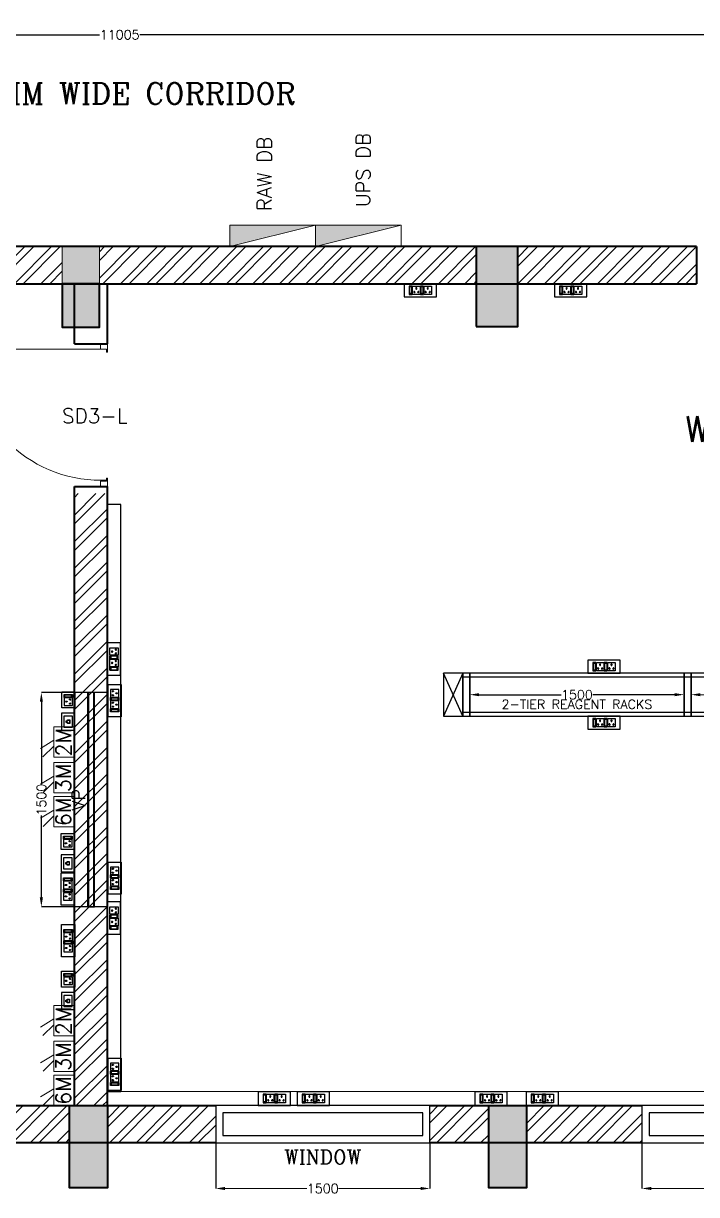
# Model space of a CAD drawing. Extents: x -52083 to 49512, y -145230 to 20224.
# Drawn here: x 28879 to 33594, y -20351 to -12151 of the extents above; entities that cross this region are included whole.
import ezdxf
from ezdxf.enums import TextEntityAlignment as Align

# ---------------------------------------------------------------- set-up
doc = ezdxf.new("R2010")
doc.units = 0
doc.header["$LTSCALE"] = 0.5
doc.header["$MEASUREMENT"] = 0
doc.header["$PDMODE"] = 32
for name, color, linetype, lineweight in [('1000x2100 Door', 1, 'Continuous', 5), ('1050x2100 Door', 6, 'Continuous', 5), ('3M Switch Board', 76, 'Continuous', 5), ('COL', 1, 'Continuous', 35), ('DIM', 3, 'Continuous', 5), ('ELE. DB', 1, 'Continuous', 9), ('ELE.DB', 1, 'Continuous', 20), ('Furniture', 30, 'Continuous', 13), ('Hatch-1', 8, 'Continuous', 5), ('Sa-Block Text', 7, 'Continuous', 18), ('wall-1', 7, 'Continuous', 35)]:
    doc.layers.add(name, color=color, linetype=linetype, lineweight=lineweight)
for name, color, linetype in [('HATCH', 7, 'Continuous'), ('PDF_Text', 5, 'Continuous'), ('SA-3MRP', 1, 'Continuous'), ('SA-6MRP', 1, 'Continuous'), ('SA-6MUP', 223, 'Continuous'), ('SA-FUR', 3, 'Continuous'), ('SA-Lan', 3, 'Continuous'), ('View Panle', 6, 'Continuous')]:
    doc.layers.add(name, color=color, linetype=linetype)
doc.styles.add('PDF Arial', font='arial.ttf')
doc.styles.add('RomanS', font='romans.shx')
doc.styles.get("Standard").update_dxf_attribs({"font": 'romans.shx'})
doc.dimstyles.new('Sa-dim', dxfattribs={"dimtxt": 65, "dimasz": 65, "dimexe": 0, "dimexo": 0, "dimtad": 0, "dimdec": 0, "dimdsep": 46, "dimtxsty": 'Standard', "dimcen": 0, "dimclrd": 256, "dimclre": 7, "dimclrt": 1, "dimadec": 0, "dimazin": 0, "dimtfac": 1, "dimtdec": 0, "dimtmove": 0, "dimatfit": 3, "dimfxl": 1, "dimlwd": -1, "dimarcsym": 0})
pattern_1 = [(45, (71188.27, 2e-13), (-92.80777, 92.80777), []), (45, (71250.15, 2e-13), (-92.80777, 92.80777), [])]

# ---------------------------------------------------------------- blocks, each defined once
blk = doc.blocks.new('*U109')
at = {"color": 5}
blk.add_wipeout([(50, 400), (50, 240), (1450, 240), (1450, 400)], dxfattribs=at)
blk.add_wipeout([(0, 450), (0, 190), (1500, 190), (1500, 450)], dxfattribs=at)
for points in [[(0, 450), (0, 190), (1500, 190), (1500, 450)], [(50, 400), (50, 240), (1450, 240), (1450, 400)]]:
    blk.add_lwpolyline(points, close=True, dxfattribs=at)
blk = doc.blocks.new('*D854')
at = {"layer": 'Defpoints', "color": 0}
for p in [(33211, -19988.3), (34711, -19988.3), (34711, -20308.2)]:
    blk.add_point(p, dxfattribs=at)
at = {"layer": 'DIM', "color": 7, "lineweight": -2}
for p, q in [((33211, -19988.3), (33211, -20308.2)), ((34711, -19988.3), (34711, -20308.2))]:
    blk.add_line(p, q, dxfattribs=at)
at = {"layer": 'DIM'}
for p, q in [((33276, -20308.2), (33850.5, -20308.2)), ((34646, -20308.2), (34071.5, -20308.2))]:
    blk.add_line(p, q, dxfattribs=at)
for points in [[(33276, -20297.4), (33276, -20319), (33211, -20308.2)], [(34646, -20297.4), (34646, -20319), (34711, -20308.2)]]:
    blk.add_solid(points, dxfattribs=at)
at = {"layer": 'DIM', "color": 1, "insert": (33961, -20308.2), "char_height": 65, "attachment_point": 5}
blk.add_mtext('1500', dxfattribs=at)
blk = doc.blocks.new('*D876')
at = {"layer": 'Defpoints', "color": 0}
for p in [(30225.8, -19988.3), (31725.8, -19988.3), (31725.8, -20308.2)]:
    blk.add_point(p, dxfattribs=at)
at = {"layer": 'DIM', "color": 7, "lineweight": -2}
for p, q in [((30225.8, -19988.3), (30225.8, -20308.2)), ((31725.8, -19988.3), (31725.8, -20308.2))]:
    blk.add_line(p, q, dxfattribs=at)
at = {"layer": 'DIM'}
for p, q in [((30290.8, -20308.2), (30865.3, -20308.2)), ((31660.8, -20308.2), (31086.3, -20308.2))]:
    blk.add_line(p, q, dxfattribs=at)
for points in [[(30290.8, -20297.4), (30290.8, -20319), (30225.8, -20308.2)], [(31660.8, -20297.4), (31660.8, -20319), (31725.8, -20308.2)]]:
    blk.add_solid(points, dxfattribs=at)
at = {"layer": 'DIM', "color": 1, "insert": (30975.8, -20308.2), "char_height": 65, "attachment_point": 5}
blk.add_mtext('1500', dxfattribs=at)
blk = doc.blocks.new('A$Ca55ee631')
at = {"layer": 'SA-FUR', "color": 1}
for p, q in [((0, 0), (135, 300)), ((0, 300), (135, 0))]:
    blk.add_line(p, q, dxfattribs=at)
blk.add_lwpolyline([(0, 0), (135, 0), (135, 300), (0, 300)], close=True, dxfattribs=at)
blk = doc.blocks.new('*U111')
at = {"color": 3}
blk.add_lwpolyline([(-750, -150), (750, -150), (750, 150), (-750, 150)], close=True, dxfattribs=at)
at = {"color": 1}
blk.add_lwpolyline([(-750, 125), (750, 125), (750, -125), (-750, -125)], close=True, dxfattribs=at)
blk = doc.blocks.new('*U112')
at = {"color": 3}
blk.add_lwpolyline([(-750, -150), (-700, -150), (-700, 150), (-750, 150)], close=True, dxfattribs=at)
at = {"color": 1}
blk.add_lwpolyline([(-750, 125), (-700, 125), (-700, -125), (-750, -125)], close=True, dxfattribs=at)
blk = doc.blocks.new('*U113')
at = {"color": 3}
blk.add_lwpolyline([(-750, -150), (665, -150), (665, 150), (-750, 150)], close=True, dxfattribs=at)
at = {"color": 1}
blk.add_lwpolyline([(-750, 125), (665, 125), (665, -125), (-750, -125)], close=True, dxfattribs=at)
blk = doc.blocks.new('*D877')
for p, q in [((32071, -16850.8), (32645.5, -16850.8)), ((33441, -16850.8), (32866.5, -16850.8))]:
    blk.add_line(p, q)
for points in [[(32071, -16839.9), (32071, -16861.6), (32006, -16850.8)], [(33441, -16839.9), (33441, -16861.6), (33506, -16850.8)]]:
    blk.add_solid(points)
at = {"layer": 'Defpoints', "color": 0}
for p in [(32006, -16850.8), (33506, -16850.8), (33506, -16850.8)]:
    blk.add_point(p, dxfattribs=at)
at = {"color": 1, "insert": (32756, -16850.8), "char_height": 65, "attachment_point": 5}
blk.add_mtext('1500', dxfattribs=at)
blk = doc.blocks.new('*D878')
at = {"layer": 'Defpoints', "color": 0}
for p in [(33556, -16850.8), (34971, -16850.8), (34971, -16850.8)]:
    blk.add_point(p, dxfattribs=at)
at = {"layer": 'DIM'}
for p, q in [((33621, -16850.8), (34153, -16850.8)), ((34906, -16850.8), (34374, -16850.8))]:
    blk.add_line(p, q, dxfattribs=at)
for points in [[(33621, -16839.9), (33621, -16861.6), (33556, -16850.8)], [(34906, -16839.9), (34906, -16861.6), (34971, -16850.8)]]:
    blk.add_solid(points, dxfattribs=at)
at = {"layer": 'DIM', "color": 1, "insert": (34263.5, -16850.8), "char_height": 65, "attachment_point": 5}
blk.add_mtext('1415', dxfattribs=at)
blk = doc.blocks.new('*U133')
at = {"ltscale": 300}
for p, q in [((-78.1, 29.8), (-78.1, -29.8)), ((-78.1, 29.8), (-78.1, -29.8)), ((-57.3, 29.8), (-78.1, 29.8)), ((-78.1, 29.8), (-57.3, 29.8)), ((-76.3, 23.3), (-76.3, -23.3)), ((-59.1, 23.3), (-76.3, 23.3)), ((-59.1, -23.3), (-59.1, 23.3)), ((-57.3, -29.8), (-57.3, 29.8)), ((-53.9, 29.8), (-1.7, 29.8)), ((-53.9, -29.8), (-53.9, 29.8)), ((-1.7, 29.8), (-1.7, -29.8)), ((1.7, 29.8), (1.7, -29.8)), ((1.7, 29.8), (1.7, -29.8)), ((22.5, 29.8), (1.7, 29.8)), ((1.7, 29.8), (22.5, 29.8)), ((3.5, 23.3), (3.5, -23.3)), ((20.7, 23.3), (3.5, 23.3)), ((20.7, -23.3), (20.7, 23.3)), ((22.5, -29.8), (22.5, 29.8)), ((25.9, -29.8), (25.9, 29.8)), ((25.9, 29.8), (78.1, 29.8)), ((78.1, 29.8), (78.1, -29.8)), ((-78.1, -29.8), (-57.3, -29.8)), ((-76.3, -21.2), (-59.1, -21.2)), ((-76.3, -23.3), (-59.1, -23.3)), ((-1.7, -29.8), (-53.9, -29.8)), ((1.7, -29.8), (22.5, -29.8)), ((3.5, -21.2), (20.7, -21.2)), ((3.5, -23.3), (20.7, -23.3)), ((78.1, -29.8), (25.9, -29.8))]:
    blk.add_line(p, q, dxfattribs=at)
blk.add_lwpolyline([(-113, -46), (113, -46), (113, 46), (-113, 46)], close=True, dxfattribs=at)
for centre, radius, start, end in [((-27.8, 14.7), 4.06, 307.15837, 232.84163), ((-27.8, 10.6), 2.59, 161.40312, 18.59688), ((52, 14.7), 4.06, 307.15837, 232.84163), ((52, 10.6), 2.59, 161.40312, 18.59688), ((-42.7, -11.6), 3.5, 5.26891, 272.51003), ((-39.9, -14), 2.82, 202.68381, 75.09514), ((-15.7, -14), 2.82, 104.90486, 337.31619), ((-12.9, -11.6), 3.5, 267.48997, 174.73109), ((37.1, -11.6), 3.5, 5.26891, 272.51003), ((39.9, -14), 2.82, 202.68381, 75.09514), ((64.1, -14), 2.82, 104.90486, 337.31619), ((66.9, -11.6), 3.5, 267.48997, 174.73109)]:
    blk.add_arc(centre, radius, start, end, dxfattribs=at)
at = {"layer": 'Sa-Block Text', "flags": 1}
for tag, p in [('PROJECTNAME', (102.4, 776)), ('FLOOR', (102.4, 686.5)), ('LABNAME', (102.4, 577)), ('ITEMNO:', (102.4, 479.7))]:
    blk.add_attdef(tag, text='', height=65, dxfattribs=at).set_placement(p, align=Align.MIDDLE_CENTER)
at = {"layer": 'Sa-Block Text'}
blk.add_attdef('CATALOGUE', text='', height=65, dxfattribs=at).set_placement((102.4, 360.5), align=Align.MIDDLE_CENTER)
blk = doc.blocks.new('*U130')
for p, q in [((-78.1, 29.8), (-78.1, -29.8)), ((-78.1, 29.8), (-78.1, -29.8)), ((-57.3, 29.8), (-78.1, 29.8)), ((-78.1, 29.8), (-57.3, 29.8)), ((-76.3, 23.3), (-76.3, -23.3)), ((-59.1, 23.3), (-76.3, 23.3)), ((-59.1, -23.3), (-59.1, 23.3)), ((-57.3, -29.8), (-57.3, 29.8)), ((-53.9, 29.8), (-1.7, 29.8)), ((-53.9, -29.8), (-53.9, 29.8)), ((-1.7, 29.8), (-1.7, -29.8)), ((1.7, 29.8), (1.7, -29.8)), ((1.7, 29.8), (1.7, -29.8)), ((22.5, 29.8), (1.7, 29.8)), ((1.7, 29.8), (22.5, 29.8)), ((3.5, 23.3), (3.5, -23.3)), ((20.7, 23.3), (3.5, 23.3)), ((20.7, -23.3), (20.7, 23.3)), ((22.5, -29.8), (22.5, 29.8)), ((25.9, -29.8), (25.9, 29.8)), ((25.9, 29.8), (78.1, 29.8)), ((78.1, 29.8), (78.1, -29.8)), ((-78.1, -29.8), (-57.3, -29.8)), ((-76.3, -21.2), (-59.1, -21.2)), ((-76.3, -23.3), (-59.1, -23.3)), ((-1.7, -29.8), (-53.9, -29.8)), ((1.7, -29.8), (22.5, -29.8)), ((3.5, -21.2), (20.7, -21.2)), ((3.5, -23.3), (20.7, -23.3)), ((78.1, -29.8), (25.9, -29.8))]:
    blk.add_line(p, q)
blk.add_lwpolyline([(-113, -46), (113, -46), (113, 46), (-113, 46)], close=True)
for centre, radius, start, end in [((-27.8, 14.7), 4.06, 307.15837, 232.84163), ((-27.8, 10.6), 2.59, 161.40312, 18.59688), ((52, 14.7), 4.06, 307.15837, 232.84163), ((52, 10.6), 2.59, 161.40312, 18.59688), ((-42.7, -11.6), 3.5, 5.26891, 272.51003), ((-39.9, -14), 2.82, 202.68381, 75.09514), ((-15.7, -14), 2.82, 104.90486, 337.31619), ((-12.9, -11.6), 3.5, 267.48997, 174.73109), ((37.1, -11.6), 3.5, 5.26891, 272.51003), ((39.9, -14), 2.82, 202.68381, 75.09514), ((64.1, -14), 2.82, 104.90486, 337.31619), ((66.9, -11.6), 3.5, 267.48997, 174.73109)]:
    blk.add_arc(centre, radius, start, end)
at = {"layer": 'Sa-Block Text', "flags": 1}
for tag, p in [('PROJECTNAME', (14.8, 619.1)), ('FLOOR', (14.8, 529.6)), ('LABNAME', (14.8, 420.1)), ('ITEMNO:', (14.8, 322.8))]:
    blk.add_attdef(tag, text='', height=65, dxfattribs=at).set_placement(p, align=Align.MIDDLE_CENTER)
at = {"layer": 'Sa-Block Text'}
blk.add_attdef('CATALOGUE', text='', height=65, dxfattribs=at).set_placement((14.8, 173.9), align=Align.MIDDLE_CENTER)
blk = doc.blocks.new('vp')
at = {"layer": 'View Panle'}
blk.add_lwpolyline([(-750, 0), (750, 0), (750, 50), (-750, 50), (-750, 0), (-750, 6), (750, 6), (750, 44), (-750, 44)], dxfattribs=at)
at = {"layer": 'View Panle', "color": 7, "style": 'RomanS'}
blk.add_text('VP', height=90, rotation=359.99771, dxfattribs=at).set_placement((-75.1, 67.2))
blk = doc.blocks.new('*D827')
at = {"color": 7, "lineweight": -2}
for p, q in [((29238, -16835.8), (29005, -16835.8)), ((29238, -18335.8), (29005, -18335.8))]:
    blk.add_line(p, q, dxfattribs=at)
for p, q in [((29005, -16900.8), (29005, -17475.3)), ((29005, -18270.8), (29005, -17696.3))]:
    blk.add_line(p, q)
for points in [[(28994.2, -16900.8), (29015.9, -16900.8), (29005, -16835.8)], [(28994.2, -18270.8), (29015.9, -18270.8), (29005, -18335.8)]]:
    blk.add_solid(points)
at = {"layer": 'Defpoints', "color": 0}
for p in [(29238, -16835.8), (29005, -18335.8), (29238, -18335.8)]:
    blk.add_point(p, dxfattribs=at)
at = {"color": 1, "insert": (29005, -17585.8), "char_height": 65, "attachment_point": 5, "rotation": 90}
blk.add_mtext('1500', dxfattribs=at)
blk = doc.blocks.new('3M-RP')
for p, q in [((18.3, 75.8), (18.3, 16.2)), ((18.3, 75.8), (18.3, 16.2)), ((39.1, 75.8), (18.3, 75.8)), ((18.3, 75.8), (39.1, 75.8)), ((18.3, 16.2), (39.1, 16.2)), ((20.1, 69.3), (20.1, 22.7)), ((37.3, 69.3), (20.1, 69.3)), ((20.1, 24.8), (37.3, 24.8)), ((20.1, 22.7), (37.3, 22.7)), ((37.3, 22.7), (37.3, 69.3)), ((39.1, 16.2), (39.1, 75.8)), ((42.5, 75.8), (94.7, 75.8)), ((42.5, 16.2), (42.5, 75.8)), ((94.7, 16.2), (42.5, 16.2)), ((94.7, 75.8), (94.7, 16.2))]:
    blk.add_line(p, q)
blk.add_lwpolyline([(0, 0), (113, 0), (113, 92), (0, 92)], close=True)
for centre, radius, start, end in [((53.7, 34.4), 3.5, 5.26891, 272.51003), ((56.5, 32), 2.82, 202.68381, 75.09514), ((68.6, 60.7), 4.06, 307.15837, 232.84163), ((68.6, 56.6), 2.59, 161.40312, 18.59688), ((80.7, 32), 2.82, 104.90486, 337.31619), ((83.5, 34.4), 3.5, 267.48997, 174.73109)]:
    blk.add_arc(centre, radius, start, end)
at = {"layer": 'Sa-Block Text', "flags": 1}
for tag, p in [('LAB', (56.5, 92)), ('ITEM', (56.5, -35)), ('CATALOGUE', (87, -160))]:
    blk.add_attdef(tag, text='', height=65, dxfattribs=at).set_placement(p, align=Align.MIDDLE_CENTER)
blk = doc.blocks.new('*U684')
for p, q in [((-78.1, 29.8), (-78.1, -29.8)), ((-78.1, 29.8), (-78.1, -29.8)), ((-57.3, 29.8), (-78.1, 29.8)), ((-78.1, 29.8), (-57.3, 29.8)), ((-76.3, 23.3), (-76.3, -23.3)), ((-59.1, 23.3), (-76.3, 23.3)), ((-59.1, -23.3), (-59.1, 23.3)), ((-57.3, -29.8), (-57.3, 29.8)), ((-53.9, 29.8), (-1.7, 29.8)), ((-53.9, -29.8), (-53.9, 29.8)), ((-1.7, 29.8), (-1.7, -29.8)), ((1.7, 29.8), (1.7, -29.8)), ((1.7, 29.8), (1.7, -29.8)), ((22.5, 29.8), (1.7, 29.8)), ((1.7, 29.8), (22.5, 29.8)), ((3.5, 23.3), (3.5, -23.3)), ((20.7, 23.3), (3.5, 23.3)), ((20.7, -23.3), (20.7, 23.3)), ((22.5, -29.8), (22.5, 29.8)), ((25.9, -29.8), (25.9, 29.8)), ((25.9, 29.8), (78.1, 29.8)), ((78.1, 29.8), (78.1, -29.8)), ((-78.1, -29.8), (-57.3, -29.8)), ((-76.3, -21.2), (-59.1, -21.2)), ((-76.3, -23.3), (-59.1, -23.3)), ((-1.7, -29.8), (-53.9, -29.8)), ((1.7, -29.8), (22.5, -29.8)), ((3.5, -21.2), (20.7, -21.2)), ((3.5, -23.3), (20.7, -23.3)), ((78.1, -29.8), (25.9, -29.8))]:
    blk.add_line(p, q)
blk.add_lwpolyline([(-113, -46), (113, -46), (113, 46), (-113, 46)], close=True)
for centre, radius, start, end in [((-27.8, 14.7), 4.06, 307.15837, 232.84163), ((-27.8, 10.6), 2.59, 161.40312, 18.59688), ((52, 14.7), 4.06, 307.15837, 232.84163), ((52, 10.6), 2.59, 161.40312, 18.59688), ((-42.7, -11.6), 3.5, 5.26891, 272.51003), ((-39.9, -14), 2.82, 202.68381, 75.09514), ((-15.7, -14), 2.82, 104.90486, 337.31619), ((-12.9, -11.6), 3.5, 267.48997, 174.73109), ((37.1, -11.6), 3.5, 5.26891, 272.51003), ((39.9, -14), 2.82, 202.68381, 75.09514), ((64.1, -14), 2.82, 104.90486, 337.31619), ((66.9, -11.6), 3.5, 267.48997, 174.73109)]:
    blk.add_arc(centre, radius, start, end)
at = {"layer": 'Sa-Block Text', "flags": 1}
for tag, p in [('PROJECTNAME', (14.8, 619.1)), ('FLOOR', (14.8, 529.6)), ('LABNAME', (14.8, 420.1)), ('ITEMNO:', (14.8, 322.8))]:
    blk.add_attdef(tag, text='', height=65, dxfattribs=at).set_placement(p, align=Align.MIDDLE_CENTER)
at = {"layer": 'Sa-Block Text'}
blk.add_attdef('CATALOGUE', text='', height=65, dxfattribs=at).set_placement((14.8, 173.9), align=Align.MIDDLE_CENTER)
blk = doc.blocks.new('*U685')
for points in [[(-59.4, 46), (59.4, 46), (59.4, -46), (-59.4, -46)], [(-39.1, 29.8), (39.1, 29.8), (39.1, -29.8), (-39.1, -29.8)], [(12.4, 5.6), (5.4, 5.6), (5.4, 14.6), (-5.4, 14.6), (-5.4, 5.6), (-12.4, 5.6), (-12.4, -10.5), (12.4, -10.5)], [(11.1, 4.3), (4.1, 4.3), (4.1, 13.4), (-4.1, 13.4), (-4.1, 4.3), (-11.1, 4.3), (-11.1, -9.2), (11.1, -9.2)]]:
    blk.add_lwpolyline(points, close=True)
at = {"layer": 'Sa-Block Text', "flags": 1}
for tag, p in [('PROJECTNAME', (15.2, 670.6)), ('FLOOR', (15.2, 581.1)), ('LABNAME', (15.2, 471.6)), ('ITEMNO:', (15.2, 374.3))]:
    blk.add_attdef(tag, text='', height=65, dxfattribs=at).set_placement(p, align=Align.MIDDLE_CENTER)
at = {"layer": 'Sa-Block Text'}
blk.add_attdef('CATALOGUE', text='', height=65, dxfattribs=at).set_placement((15.2, 223), align=Align.MIDDLE_CENTER)
blk = doc.blocks.new('SD 1000x2100')
at = {"layer": '1000x2100 Door'}
for p, q in [((288436.6, 46661.9), (288436.6, 46711.8)), ((288436.6, 46711.8), (288495, 46711.8)), ((288436.6, 46661.9), (288436.6, 46711.8)), ((288436.6, 46661.9), (288475, 46661.9)), ((288475, 46661.9), (288475, 46705.1)), ((288475, 46705.1), (288495, 46705.1)), ((288495, 46705.1), (288495, 46711.8)), ((289436.6, 46711.8), (289378.3, 46711.8)), ((289378.3, 46705.1), (289378.3, 46711.8)), ((289398.3, 46705.1), (289378.3, 46705.1)), ((289398.3, 46661.9), (289398.3, 46705.1)), ((289436.6, 46661.9), (289398.3, 46661.9)), ((289398.3, 46661.9), (289398.3, 45743.9)), ((289436.6, 46661.9), (289436.6, 46711.8))]:
    blk.add_line(p, q, dxfattribs=at)
blk.add_arc((289398.3, 46661.9), 918, 176.88492, 270, dxfattribs=at)
blk = doc.blocks.new('FREAWFRED')
at = {"layer": 'ELE.DB'}
h = blk.add_hatch(color=1, dxfattribs=at)
h.dxf.hatch_style = 1
h.paths.add_polyline_path([(149.9, 0), (149.9, 600), (0, 600)])
blk.add_line((0, 600), (149.9, 0), dxfattribs=at)
blk.add_lwpolyline([(0, 0), (0, 600), (149.9, 600), (149.9, 0)], close=True, dxfattribs=at)
blk = doc.blocks.new('UPS DB')
at = {"layer": 'HATCH'}
h = blk.add_hatch(color=3, dxfattribs=at)
h.dxf.hatch_style = 1
h.paths.add_polyline_path([(0, -150), (600, -150), (600, 0)])
at = {"layer": 'ELE. DB', "color": 3}
blk.add_line((600, 0), (0, -150), dxfattribs=at)
blk.add_lwpolyline([(0, 0), (600, 0), (600, -150), (0, -150)], close=True, dxfattribs=at)
blk = doc.blocks.new('*D1233')
at = {"color": 7, "lineweight": -2}
for p, q in [((24051, -12150.9), (24051, -12229.9)), ((35056, -12150.9), (35056, -12229.9))]:
    blk.add_line(p, q, dxfattribs=at)
for p, q in [((24116, -12229.9), (29412.1, -12229.9)), ((34991, -12229.9), (29695, -12229.9))]:
    blk.add_line(p, q)
for points in [[(24116, -12219), (24116, -12240.7), (24051, -12229.9)], [(34991, -12219), (34991, -12240.7), (35056, -12229.9)]]:
    blk.add_solid(points)
at = {"layer": 'Defpoints', "color": 0}
for p in [(24051, -12150.9), (35056, -12150.9), (35056, -12229.9)]:
    blk.add_point(p, dxfattribs=at)
at = {"color": 1, "insert": (29553.5, -12229.9), "char_height": 65, "attachment_point": 5}
blk.add_mtext('11005', dxfattribs=at)

msp = doc.modelspace()

# ---------------------------------------------------------------- hatches: boundary and pattern name
at = {"layer": 'COL'}
h = msp.add_hatch(color=256, dxfattribs=at)
h.dxf.hatch_style = 1
h.paths.add_polyline_path([(29411, -13713.3), (29151, -13713.3), (29151, -14278.3), (29411, -14278.3)])
h = msp.add_hatch(color=256, dxfattribs=at)
h.dxf.hatch_style = 1
h.paths.add_polyline_path([(32341, -13713.3), (32051, -13713.3), (32051, -14273.3), (32341, -14273.3)])
h = msp.add_hatch(color=256, dxfattribs=at)
h.dxf.hatch_style = 1
h.paths.add_polyline_path([(29468, -19728.3), (29203, -19728.3), (29203, -20303.3), (29468, -20303.3)])
h = msp.add_hatch(color=256, dxfattribs=at)
h.dxf.hatch_style = 1
h.paths.add_polyline_path([(32403, -19728.3), (32138, -19728.3), (32138, -20303.3), (32403, -20303.3)])
at = {"layer": 'Hatch-1'}
h = msp.add_hatch(dxfattribs=at)
h.set_pattern_fill('ANSI32,_O', color=256, scale=350)
h.set_pattern_definition(pattern_1)
h.paths.add_polyline_path([(29151, -13973.3), (28462, -13973.3), (28462, -13713.3), (29151, -13713.3)])
h = msp.add_hatch(dxfattribs=at)
h.set_pattern_fill('ANSI32,_O', color=256, scale=350)
h.set_pattern_definition(pattern_1)
h.paths.add_polyline_path([(29411, -13973.3), (32051, -13973.3), (32051, -13713.3), (29411, -13713.3)])
h = msp.add_hatch(dxfattribs=at)
h.set_pattern_fill('ANSI32,_O', color=256, scale=350)
h.set_pattern_definition(pattern_1)
h.paths.add_polyline_path([(32341, -13713.3), (33594, -13713.3), (33594, -13973.3), (32341, -13973.3)])
h = msp.add_hatch(dxfattribs=at)
h.set_pattern_fill('ANSI32,_O', color=256, scale=350)
h.set_pattern_definition(pattern_1)
h.paths.add_polyline_path([(29238, -15443.3), (29468, -15443.3), (29468, -19728.3), (29238, -19728.3)])
h = msp.add_hatch(dxfattribs=at)
h.set_pattern_fill('ANSI32,_O', color=256, scale=350)
h.set_pattern_definition(pattern_1)
h.paths.add_polyline_path([(28462, -19988.3), (29203, -19988.3), (29203, -19728.3), (28462, -19728.3)])

# ---------------------------------------------------------------- linework, layer by layer
at = {"color": 3}
msp.add_line((29562.7, -15518.3, 2637.8), (29463, -15518.3, 2637.8), dxfattribs=at)
for p, q in [((29468, -16835.8, 2637.8), (29238, -16835.8, 2637.8)), ((29468, -18335.8, 2637.8), (29238, -18335.8, 2637.8))]:
    msp.add_line(p, q)
at = {"color": 3, "elevation": 2637.8}
msp.add_lwpolyline([(29463, -15518.3), (29463, -19628.3), (29562.7, -19628.3), (29562.7, -15518.3)], dxfattribs=at)
at = {"layer": '3M Switch Board', "color": 84}
for p, q in [((29091.3, -17075.6, 2637.8), (29233.4, -17075.6, 2637.8)), ((29091.3, -17288.9, 2637.8), (29091.3, -17075.6, 2637.8)), ((29091.3, -17170, 2637.8), (28997.8, -17227.3, 2637.8)), ((29091.3, -17210.5, 2637.8), (29015.9, -17285.9, 2637.8)), ((29091.3, -17288.9, 2637.8), (29233.4, -17288.9, 2637.8)), ((29092, -17325.9, 2637.8), (29234.2, -17325.9, 2637.8)), ((29092, -17539.1, 2637.8), (29092, -17325.9, 2637.8)), ((29092, -17420.2, 2637.8), (28998.5, -17477.5, 2637.8)), ((29092, -17460.7, 2637.8), (29016.6, -17536.1, 2637.8)), ((29092, -17539.1, 2637.8), (29234.2, -17539.1, 2637.8)), ((29092, -17564, 2637.8), (29234.2, -17564, 2637.8)), ((29092, -17777.2, 2637.8), (29092, -17564, 2637.8)), ((29092, -17658.4, 2637.8), (28998.5, -17715.7, 2637.8)), ((29092, -17698.9, 2637.8), (29016.6, -17774.2, 2637.8)), ((29092, -17777.2, 2637.8), (29234.2, -17777.2, 2637.8)), ((29091.3, -19026.7, 2637.8), (29233.4, -19026.7, 2637.8)), ((29091.3, -19239.9, 2637.8), (29091.3, -19026.7, 2637.8)), ((29091.3, -19121, 2637.8), (28997.8, -19178.4, 2637.8)), ((29091.3, -19161.5, 2637.8), (29015.9, -19236.9, 2637.8)), ((29091.3, -19239.9, 2637.8), (29233.4, -19239.9, 2637.8)), ((29092, -19276.9, 2637.8), (29234.2, -19276.9, 2637.8)), ((29092, -19490.1, 2637.8), (29092, -19276.9, 2637.8)), ((29092, -19371.3, 2637.8), (28998.5, -19428.6, 2637.8)), ((29092, -19411.7, 2637.8), (29016.6, -19487.1, 2637.8)), ((29092, -19490.1, 2637.8), (29234.2, -19490.1, 2637.8)), ((29092, -19515, 2637.8), (29234.2, -19515, 2637.8)), ((29092, -19728.3, 2637.8), (29092, -19515, 2637.8)), ((29092, -19609.4, 2637.8), (28998.5, -19666.7, 2637.8)), ((29092, -19649.9, 2637.8), (29016.6, -19725.3, 2637.8)), ((29092, -19728.3, 2637.8), (29234.2, -19728.3, 2637.8))]:
    msp.add_line(p, q, dxfattribs=at)
at = {"layer": 'COL', "elevation": 2637.8}
for points in [[(32051, -14273.3), (32341, -14273.3), (32341, -13713.3), (32051, -13713.3)], [(29411, -13973.3), (29151, -13973.3), (29151, -14278.3), (29411, -14278.3)], [(29203, -19728.3), (29468, -19728.3), (29468, -20303.3), (29203, -20303.3)], [(32138, -19728.3), (32403, -19728.3), (32403, -20303.3), (32138, -20303.3)]]:
    msp.add_lwpolyline(points, close=True, dxfattribs=at)
at = {"layer": 'Hatch-1', "elevation": 2637.8}
for points in [[(29151, -13973.3), (28462, -13973.3), (28462, -13713.3), (29151, -13713.3)], [(29411, -13973.3), (32051, -13973.3), (32051, -13713.3), (29411, -13713.3)], [(33594, -13713.3), (32341, -13713.3), (32341, -13973.3), (33594, -13973.3)], [(32341, -13713.3), (33594, -13713.3), (33594, -13973.3), (32341, -13973.3)], [(32051, -13973.3), (29411, -13973.3), (29411, -13973.3), (32051, -13973.3)], [(29238, -15393.3), (29468, -15393.3), (29468, -19728.3), (29238, -19728.3)], [(28462, -19988.3), (29203, -19988.3), (29203, -19728.3), (28462, -19728.3)]]:
    msp.add_lwpolyline(points, close=True, dxfattribs=at)
at = {"layer": 'wall-1', "color": 7}
for p, q in [((33594, -13713.3, 2637.8), (25443, -13713.3, 2637.8)), ((33594, -13713.3, 2637.8), (33594, -13973.3, 2637.8)), ((25443, -13973.3, 2637.8), (33594, -13973.3, 2637.8)), ((29238, -14393.3, 2637.8), (29238, -13973.3, 2637.8)), ((29468, -14393.3, 2637.8), (29468, -13973.3, 2637.8)), ((29238, -14393.3, 2637.8), (29468, -14393.3, 2637.8)), ((29238, -19728.3, 2637.8), (29238, -15393.3, 2637.8)), ((29238, -15393.3, 2637.8), (29468, -15393.3, 2637.8)), ((29468, -19728.3, 2637.8), (29468, -15393.3, 2637.8))]:
    msp.add_line(p, q, dxfattribs=at)
at = {"layer": 'wall-1', "color": 7, "elevation": 2637.8}
for points in [[(33594, -13713.3), (25443, -13713.3)], [(29238, -19728.3), (29238, -15393.3)]]:
    msp.add_lwpolyline(points, dxfattribs=at)
at = {"layer": 'wall-1', "elevation": 2637.8}
msp.add_lwpolyline([(41736, -19988.3), (19124, -19988.3), (19124, -19728.3), (41736, -19728.3)], close=True, dxfattribs=at)

# ---------------------------------------------------------------- block references
at = {"layer": '1000x2100 Door', "xscale": -1, "rotation": 270}
msp.add_blockref('SD 1000x2100', (-17243.7, -303829.9, 2637.8), dxfattribs=at)
at = {"layer": 'ELE. DB', "rotation": 180}
msp.add_blockref('UPS DB', (31524.8, -13713.3, 2637.8), dxfattribs=at)
msp.add_blockref('UPS DB', (31524.8, -13713.3, 2637.8), dxfattribs=at)
at = {"layer": 'ELE.DB', "linetype": 'ByBlock', "rotation": 90}
msp.add_blockref('FREAWFRED', (30924.8, -13713.2, 2637.8), dxfattribs=at)
msp.add_blockref('FREAWFRED', (30924.8, -13713.2, 2637.8), dxfattribs=at)
at = {"layer": 'SA-3MRP', "color": 7, "xscale": -1, "rotation": 90}
for p in [(29239.6, -16830.7, 2637.8), (29236.8, -17822.5, 2637.8), (29238.6, -18785.5, 2637.8)]:
    msp.add_blockref('3M-RP', p, dxfattribs=at)
at = {"layer": 'SA-6MRP', "color": 7}
for p in [(31659, -14019.3, 2637.8), (32711.5, -14019.3, 2637.8), (32946, -16654.8, 2637.8), (32946, -17046.8, 2637.8), (32513.2, -19678.3, 2637.8)]:
    msp.add_blockref('*U133', p, dxfattribs=at)
at = {"layer": 'SA-6MRP', "color": 7, "xscale": -1, "rotation": 270}
for p in [(29518, -16893, 2637.8), (29518, -18135.6, 2637.8), (29518, -19508.5, 2637.8)]:
    msp.add_blockref('*U133', p, dxfattribs=at)
at = {"layer": 'SA-6MUP', "color": 7, "rotation": 90}
for p in [(29514, -16600.9, 2637.8), (29514, -18414.3, 2637.8)]:
    msp.add_blockref('*U130', p, dxfattribs=at)
at = {"layer": 'SA-6MUP', "color": 7, "xscale": -1, "rotation": 90}
for p in [(29190.8, -18211.2, 2637.8), (29192.6, -18572.5, 2637.8)]:
    msp.add_blockref('*U684', p, dxfattribs=at)
at = {"layer": 'SA-6MUP', "color": 7}
msp.add_blockref('*U130', (32154.1, -19678.3, 2637.8), dxfattribs=at)
at = {"layer": 'SA-FUR', "color": 1, "rotation": 180}
msp.add_blockref('A$Ca55ee631', (31956, -16700.8, 2637.8), dxfattribs=at)
at = {"layer": 'SA-FUR', "color": 30}
for name, p in [('*U112', (32706, -16850.8, 2637.8)), ('*U111', (32756, -16850.8, 2637.8)), ('*U112', (34256, -16850.8, 2637.8)), ('*U113', (34306, -16850.8, 2637.8))]:
    msp.add_blockref(name, p, dxfattribs=at)
at = {"layer": 'SA-Lan', "color": 7, "xscale": -1, "rotation": 90}
for p in [(29193, -17040.2, 2637.8), (29190.3, -18032, 2637.8), (29192, -18995, 2637.8)]:
    msp.add_blockref('*U685', p, dxfattribs=at)
at = {"layer": 'View Panle', "rotation": 90}
msp.add_blockref('vp', (29378, -17585.8, 2637.8), dxfattribs=at)

# ---------------------------------------------------------------- texts
at = {"color": 240, "char_height": 100, "width": 1311.588, "attachment_point": 3, "rotation": 90, "style": 'RomanS'}
for s, insert in [('UPS DB', (31209, -12917, 2637.8)), ('RAW DB', (30517.3, -12944.5, 2637.8))]:
    msp.add_mtext(s, dxfattribs=dict(at, insert=insert))
at = {"layer": '1050x2100 Door', "color": 0, "style": 'RomanS'}
msp.add_text('SD3-L', height=103.23, dxfattribs=at).set_placement((29148.7, -14949.7, 2637.8))
at = {"layer": '3M Switch Board', "color": 84}
for s, p in [('2M', (29213.5, -17283.5, 2637.8)), ('3M', (29212.3, -17533.7, 2637.8)), ('6M', (29212.4, -17771.9, 2637.8)), ('2M', (29213.5, -19234.5, 2637.8)), ('3M', (29212.3, -19484.8, 2637.8)), ('6M', (29212.4, -19722.9, 2637.8))]:
    msp.add_text(s, height=106.61, rotation=90, dxfattribs=at).set_placement(p)
at = {"layer": 'PDF_Text'}
for s, insert, char_height, width, attachment_point, style in [('\\pi121.01885;{\\Fromanc|c0;1800 MM WIDE CORRIDOR}', (27965, -12715.9, 2637.8), 150, 3292.038, 7, 'RomanS'), ('{\\W0.9;WET ANALYSIS LAB\\P\\W1;\\C0;8715 X 5755}', (34515.2, -15141.4, 2637.8), 180, 2953.65, 5, 'RomanS'), ('{\\Fromanc|c0;\\C7;2-TIER REAGENT RACKS}', (32756, -16950.8, 2637.8), 65, 1275.888, 8, 'PDF Arial')]:
    msp.add_mtext(s, dxfattribs=dict(at, insert=insert, char_height=char_height, width=width, attachment_point=attachment_point, style=style))
at = {"layer": 'PDF_Text', "insert": (30975.8, -20038.3, 2637.8), "char_height": 100, "attachment_point": 2, "style": 'RomanS'}
msp.add_mtext('{\\Fromanc|c0;WINDOW}', dxfattribs=at)

# ---------------------------------------------------------------- dimensions: what is measured, and where the dimension line sits
at = {"color": 5}
dim = msp.add_linear_dim(base=(35056, -12229.9, 2637.8), p1=(24051, -12150.9, 2637.8), p2=(35056, -12150.9, 2637.8), dimstyle='Sa-dim', dxfattribs=at)
dim.commit()
dim.dimension.update_dxf_attribs({"geometry": '*D1233', "text_midpoint": (29553.5, -12229.9, 2637.8)})
dim = msp.add_linear_dim(base=(33506, -16850.8, 2637.8), p1=(32006, -16850.8, 2637.8), p2=(33506, -16850.8, 2637.8), dimstyle='Sa-dim')
dim.commit()
dim.dimension.update_dxf_attribs({"geometry": '*D877', "text_midpoint": (32756, -16850.8, 2637.8)})
at = {"color": 4}
dim = msp.add_aligned_dim(p1=(29238, -16835.8, 2637.8), p2=(29238, -18335.8, 2637.8), distance=-233, dimstyle='Sa-dim', dxfattribs=at)
dim.commit()
dim.dimension.update_dxf_attribs({"geometry": '*D827', "text_midpoint": (29005, -17585.8, 2637.8)})
at = {"layer": 'DIM', "color": 5}
dim = msp.add_linear_dim(base=(34971, -16850.8, 2637.8), p1=(33556, -16850.8, 2637.8), p2=(34971, -16850.8, 2637.8), dimstyle='Sa-dim', dxfattribs=at)
dim.commit()
dim.dimension.update_dxf_attribs({"geometry": '*D878', "text_midpoint": (34263.5, -16850.8, 2637.8)})

# ---------------------------------------------------------------- next in the draw order: block references
for p in [(30225.8, -20178.3, 2637.8), (33211, -20178.3, 2637.8)]:
    msp.add_blockref('*U109', p)

# ---------------------------------------------------------------- next in the draw order: hatches: boundary and pattern name
at = {"layer": 'Hatch-1'}
h = msp.add_hatch(dxfattribs=at)
h.set_pattern_fill('ANSI32,_O', color=256, scale=350)
h.set_pattern_definition(pattern_1)
h.paths.add_polyline_path([(30225.8, -19988.3), (29468, -19988.3), (29468, -19728.3), (30225.8, -19728.3)])
h = msp.add_hatch(dxfattribs=at)
h.set_pattern_fill('ANSI32,_O', color=256, scale=350)
h.set_pattern_definition(pattern_1)
h.paths.add_polyline_path([(32138, -19728.3), (31725.8, -19728.3), (31725.8, -19988.3), (32138, -19988.3)])
h = msp.add_hatch(dxfattribs=at)
h.set_pattern_fill('ANSI32,_O', color=256, scale=350)
h.set_pattern_definition(pattern_1)
h.paths.add_polyline_path([(33211, -19988.3), (32403, -19988.3), (32403, -19728.3), (33211, -19728.3)])

# ---------------------------------------------------------------- next in the draw order: linework, layer by layer
at = {"layer": 'Furniture', "elevation": 2637.8}
msp.add_lwpolyline([(29468, -19628.3), (38181, -19628.3), (38181, -19728.3), (29468, -19728.3)], close=True, dxfattribs=at)
at = {"layer": 'Hatch-1', "elevation": 2637.8}
for points in [[(30225.8, -19988.3), (29468, -19988.3), (29468, -19728.3), (30225.8, -19728.3)], [(32138, -19728.3), (31725.8, -19728.3), (31725.8, -19988.3), (32138, -19988.3)], [(33211, -19988.3), (32403, -19988.3), (32403, -19728.3), (33211, -19728.3)]]:
    msp.add_lwpolyline(points, close=True, dxfattribs=at)

# ---------------------------------------------------------------- next in the draw order: block references
at = {"layer": 'SA-6MRP', "color": 7}
msp.add_blockref('*U133', (30909.9, -19678.3, 2637.8), dxfattribs=at)
at = {"layer": 'SA-6MUP', "color": 7}
msp.add_blockref('*U130', (30635.9, -19678.3, 2637.8), dxfattribs=at)

# ---------------------------------------------------------------- next in the draw order: dimensions: what is measured, and where the dimension line sits
at = {"layer": 'DIM', "color": 7}
for base, p1, p2, picture, middle in [((31725.8, -20308.2, 2637.8), (30225.8, -19988.3, 2637.8), (31725.8, -19988.3, 2637.8), '*D876', (30975.8, -20308.2, 2637.8)), ((34711, -20308.2, 2637.8), (33211, -19988.3, 2637.8), (34711, -19988.3, 2637.8), '*D854', (33961, -20308.2, 2637.8))]:
    dim = msp.add_linear_dim(base=base, p1=p1, p2=p2, dimstyle='Sa-dim', dxfattribs=at)
    dim.commit()
    dim.dimension.update_dxf_attribs({"geometry": picture, "text_midpoint": middle})

doc.saveas('drawing.dxf')
